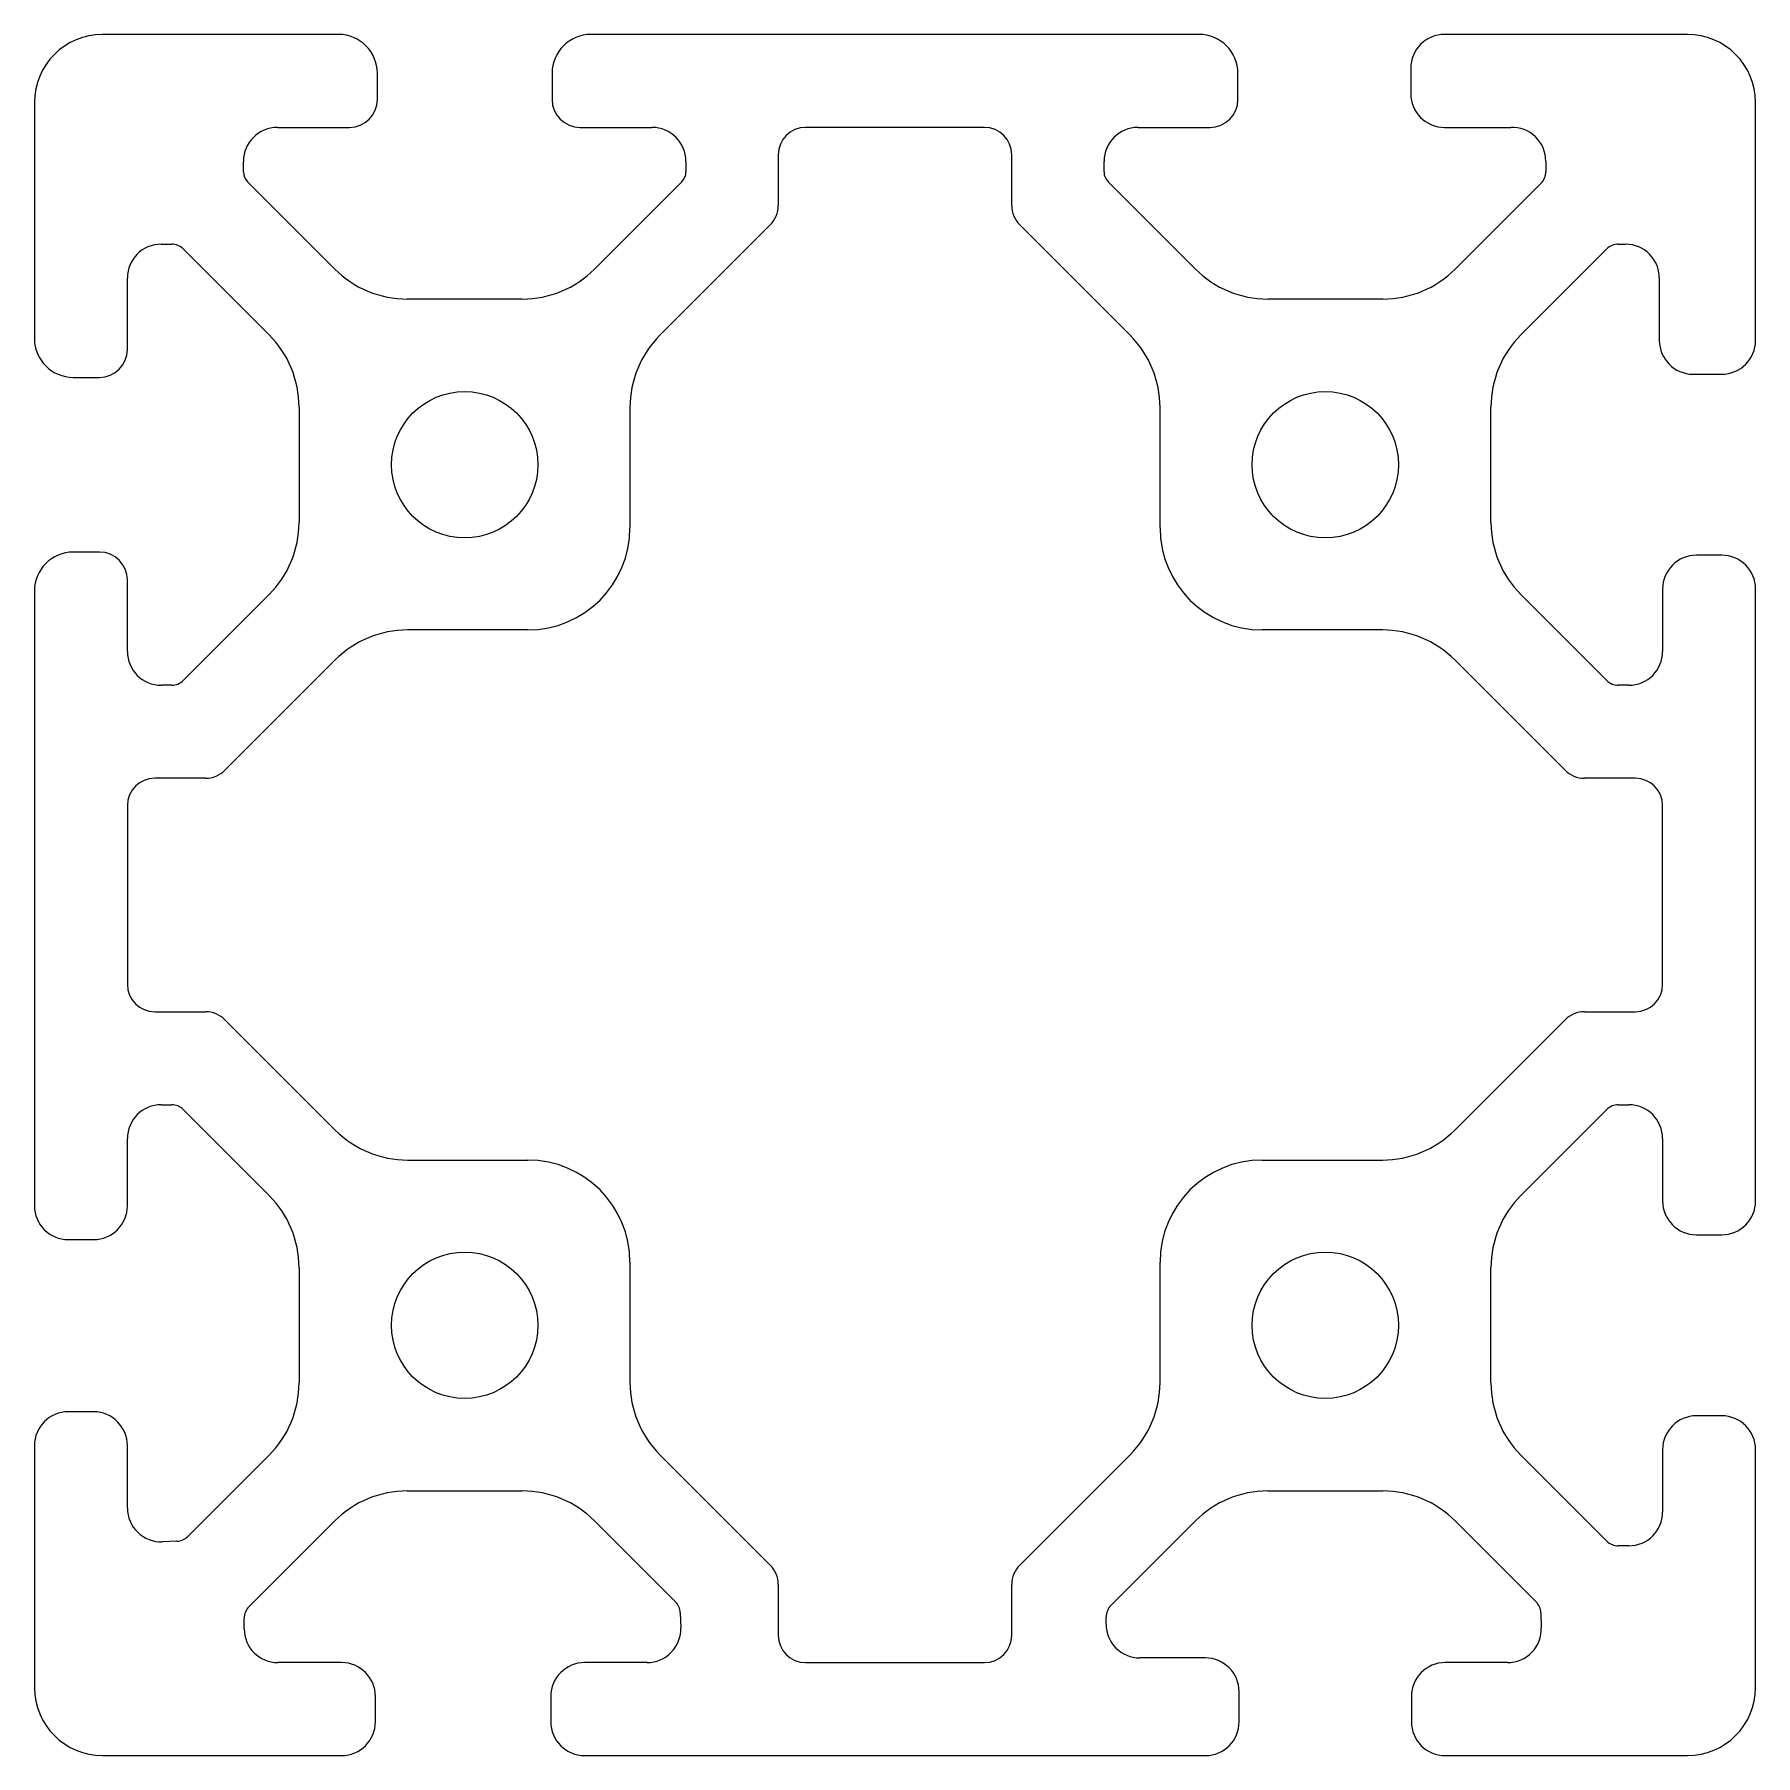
# Model space of a CAD drawing. Header units: millimetres. Extents: x -40 to 40, y -40 to 40.
import ezdxf

# ---------------------------------------------------------------- set-up
doc = ezdxf.new("R2010")
doc.units = ezdxf.units.MM

msp = doc.modelspace()

# ---------------------------------------------------------------- linework, layer by layer
at = {"color": 7, "linetype": 'Continuous', "lineweight": 15}
for p, q in [((-25.865, 40), (-36.83, 40)), ((14.135, 40), (-14.135, 40)), ((36.83, 40), (25.541, 40)), ((23.971, 38.43), (23.971, 37.249)), ((-24.06, 36.977), (-24.06, 38.195)), ((-15.94, 38.195), (-15.94, 36.977)), ((15.94, 36.977), (15.94, 38.195)), ((-40, 36.83), (-40, 25.865)), ((40, 25.778), (40, 36.83)), ((-28.702, 35.68), (-25.357, 35.68)), ((-14.643, 35.68), (-11.298, 35.68)), ((4.159, 35.68), (-4.159, 35.68)), ((11.298, 35.68), (14.643, 35.68)), ((25.541, 35.679), (28.626, 35.679)), ((-5.429, 34.41), (-5.429, 32.042)), ((5.429, 32.042), (5.429, 34.41)), ((-30.285, 33.607), (-30.285, 34.097)), ((-9.715, 34.097), (-9.715, 33.607)), ((9.715, 33.607), (9.715, 34.097)), ((30.251, 34.11), (30.251, 33.62)), ((-26.037, 29.091), (-30.096, 33.151)), ((-9.904, 33.151), (-13.963, 29.091)), ((13.963, 29.091), (9.904, 33.151)), ((30.028, 33.083), (26.037, 29.091)), ((-5.801, 31.144), (-10.929, 26.017)), ((10.929, 26.017), (5.801, 31.144)), ((-34.11, 30.251), (-33.62, 30.251)), ((-33.083, 30.028), (-29.091, 26.037)), ((29.091, 26.037), (33.083, 30.028)), ((33.62, 30.251), (33.956, 30.251)), ((-35.68, 25.357), (-35.68, 28.681)), ((35.526, 28.681), (35.526, 25.778)), ((-17.322, 27.7), (-22.678, 27.7)), ((22.678, 27.7), (17.322, 27.7)), ((-38.195, 24.06), (-36.977, 24.06)), ((37.096, 24.208), (38.43, 24.208)), ((-27.7, 22.678), (-27.7, 17.322)), ((-12.32, 22.658), (-12.32, 17.07)), ((12.32, 17.07), (12.32, 22.658)), ((27.7, 17.322), (27.7, 22.678)), ((-36.977, 15.94), (-38.195, 15.94)), ((38.43, 15.792), (37.25, 15.792)), ((-35.68, 11.319), (-35.68, 14.643)), ((-40, 14.135), (-40, -14.447)), ((-29.091, 13.963), (-33.083, 9.972)), ((33.083, 9.972), (29.091, 13.963)), ((35.68, 14.222), (35.68, 11.319)), ((40, -14.222), (40, 14.222)), ((-17.07, 12.32), (-22.658, 12.32)), ((22.658, 12.32), (17.07, 12.32)), ((-26.017, 10.929), (-31.144, 5.801)), ((31.144, 5.801), (26.017, 10.929)), ((-33.62, 9.749), (-34.11, 9.749)), ((34.11, 9.749), (33.62, 9.749)), ((-32.042, 5.429), (-34.41, 5.429)), ((34.41, 5.429), (32.042, 5.429)), ((-35.68, 4.159), (-35.68, -4.159)), ((35.68, -4.159), (35.68, 4.159)), ((-34.41, -5.429), (-32.042, -5.429)), ((32.042, -5.429), (34.41, -5.429)), ((-31.144, -5.801), (-26.017, -10.929)), ((26.017, -10.929), (31.144, -5.801)), ((-34.11, -9.749), (-33.62, -9.749)), ((-33.083, -9.972), (-29.091, -13.963)), ((29.091, -13.963), (33.083, -9.972)), ((33.62, -9.749), (34.11, -9.749)), ((-35.68, -14.447), (-35.68, -11.319)), ((35.68, -11.319), (35.68, -14.222)), ((-22.658, -12.32), (-17.07, -12.32)), ((17.07, -12.32), (22.658, -12.32)), ((37.25, -15.792), (38.43, -15.792)), ((-38.43, -16.017), (-37.25, -16.017)), ((-27.7, -17.322), (-27.7, -22.678)), ((-12.32, -17.07), (-12.32, -22.658)), ((12.32, -22.658), (12.32, -17.07)), ((27.7, -22.678), (27.7, -17.322)), ((-37.25, -24.021), (-38.43, -24.021)), ((38.43, -24.208), (37.25, -24.208)), ((-40, -25.591), (-40, -36.83)), ((-35.68, -28.494), (-35.68, -25.591)), ((-29.091, -26.037), (-32.872, -29.817)), ((-10.929, -26.017), (-5.801, -31.144)), ((5.801, -31.144), (10.929, -26.017)), ((33.083, -30.028), (29.091, -26.037)), ((35.68, -25.778), (35.68, -28.681)), ((40, -36.83), (40, -25.778)), ((-22.678, -27.7), (-17.322, -27.7)), ((17.322, -27.7), (22.678, -27.7)), ((-30.028, -33.083), (-26.037, -29.091)), ((-13.963, -29.091), (-10.204, -32.851)), ((10.035, -33.02), (13.963, -29.091)), ((26.037, -29.091), (29.795, -32.85)), ((-33.383, -30.039), (-34.055, -30.063)), ((34.11, -30.251), (33.62, -30.251)), ((-5.429, -32.042), (-5.429, -34.41)), ((5.429, -34.41), (5.429, -32.042)), ((-9.982, -33.362), (-9.957, -34.055)), ((9.812, -33.893), (9.812, -33.557)), ((30.017, -33.361), (30.041, -34.055)), ((-30.251, -34.11), (-30.251, -33.62)), ((-25.723, -35.68), (-28.681, -35.68)), ((-11.526, -35.68), (-14.429, -35.68)), ((-4.159, -35.68), (4.159, -35.68)), ((14.425, -35.463), (11.382, -35.463)), ((28.472, -35.68), (25.57, -35.68)), ((-24.153, -38.43), (-24.153, -37.25)), ((-15.999, -37.25), (-15.999, -38.43)), ((15.995, -38.43), (15.995, -37.033)), ((24, -37.25), (24, -38.43)), ((-36.83, -40), (-25.723, -40)), ((-14.429, -40), (14.425, -40)), ((25.57, -40), (36.83, -40))]:
    msp.add_line(p, q, dxfattribs=at)
for centre in [(-20, 20), (20, 20), (-20, -20), (20, -20)]:
    msp.add_circle(centre, 3.4, dxfattribs=at)
for centre, radius, start, end in [((-25.865, 38.195), 1.805, 0, 90), ((-14.135, 38.195), 1.805, 90, 180), ((14.135, 38.195), 1.805, 0, 90), ((-36.83, 36.83), 3.17, 90, 180), ((25.541, 38.43), 1.57, 90, 180), ((36.83, 36.83), 3.17, 0, 90), ((-25.357, 36.977), 1.297, 270, 0), ((-14.643, 36.977), 1.297, 180, 270), ((14.643, 36.977), 1.297, 270, 0), ((25.541, 37.249), 1.57, 180, 270), ((-28.702, 34.097), 1.583, 90, 180), ((-11.298, 34.097), 1.583, 0, 90), ((-4.159, 34.41), 1.27, 90, 180), ((4.159, 34.41), 1.27, 0, 90), ((11.298, 34.097), 1.583, 90, 180), ((28.681, 34.11), 1.57, 0, 92), ((-29.64, 33.607), 0.645, 180, 225), ((-10.36, 33.607), 0.645, 315, 0), ((10.36, 33.607), 0.645, 180, 225), ((29.491, 33.62), 0.76, 315, 0), ((-6.699, 32.042), 1.27, 315, 0), ((6.699, 32.042), 1.27, 180, 225), ((-34.11, 28.681), 1.57, 90, 180), ((-33.62, 29.491), 0.76, 45, 90), ((33.62, 29.491), 0.76, 90, 135), ((33.956, 28.681), 1.57, 0, 90), ((-22.678, 32.45), 4.75, 225, 270), ((-17.322, 32.45), 4.75, 270, 315), ((17.322, 32.45), 4.75, 225, 270), ((22.678, 32.45), 4.75, 270, 315), ((-38.195, 25.865), 1.805, 180, 270), ((-32.45, 22.678), 4.75, 0, 45), ((-7.57, 22.658), 4.75, 135, 180), ((7.57, 22.658), 4.75, 0, 45), ((32.45, 22.678), 4.75, 135, 180), ((37.096, 25.778), 1.57, 180, 270), ((38.43, 25.778), 1.57, 270, 0), ((-36.977, 25.357), 1.297, 270, 0), ((-32.45, 17.322), 4.75, 315, 0), ((-17.07, 17.07), 4.75, 270, 0), ((17.07, 17.07), 4.75, 180, 270), ((32.45, 17.322), 4.75, 180, 225), ((-38.195, 14.135), 1.805, 90, 180), ((-36.977, 14.643), 1.297, 0, 90), ((37.25, 14.222), 1.57, 90, 180), ((38.43, 14.222), 1.57, 0, 90), ((-22.658, 7.57), 4.75, 90, 135), ((22.658, 7.57), 4.75, 45, 90), ((-34.11, 11.319), 1.57, 180, 270), ((34.11, 11.319), 1.57, 270, 0), ((-33.62, 10.509), 0.76, 270, 315), ((33.62, 10.509), 0.76, 225, 270), ((-32.042, 6.699), 1.27, 270, 315), ((32.042, 6.699), 1.27, 225, 270), ((-34.41, 4.159), 1.27, 90, 180), ((34.41, 4.159), 1.27, 0, 90), ((-34.41, -4.159), 1.27, 180, 270), ((34.41, -4.159), 1.27, 270, 0), ((-32.042, -6.699), 1.27, 45, 90), ((32.042, -6.699), 1.27, 90, 135), ((-34.11, -11.319), 1.57, 90, 180), ((-33.62, -10.509), 0.76, 45, 90), ((33.62, -10.509), 0.76, 90, 135), ((34.11, -11.319), 1.57, 0, 90), ((-22.658, -7.57), 4.75, 225, 270), ((22.658, -7.57), 4.75, 270, 315), ((-17.07, -17.07), 4.75, 0, 90), ((17.07, -17.07), 4.75, 90, 180), ((-32.45, -17.322), 4.75, 0, 45), ((32.45, -17.322), 4.75, 135, 180), ((37.25, -14.222), 1.57, 180, 270), ((38.43, -14.222), 1.57, 270, 0), ((-38.43, -14.447), 1.57, 180, 270), ((-37.25, -14.447), 1.57, 270, 0), ((-32.45, -22.678), 4.75, 315, 0), ((-7.57, -22.658), 4.75, 180, 225), ((7.57, -22.658), 4.75, 315, 0), ((32.45, -22.678), 4.75, 180, 225), ((-38.43, -25.591), 1.57, 90, 180), ((-37.25, -25.591), 1.57, 0, 90), ((37.25, -25.778), 1.57, 90, 180), ((38.43, -25.778), 1.57, 0, 90), ((-22.678, -32.45), 4.75, 90, 135), ((-17.322, -32.45), 4.75, 45, 90), ((17.322, -32.45), 4.75, 90, 135), ((22.678, -32.45), 4.75, 45, 90), ((-34.11, -28.494), 1.57, 180, 272), ((34.11, -28.681), 1.57, 270, 0), ((-33.409, -29.28), 0.76, 272, 315), ((33.62, -29.491), 0.76, 225, 270), ((-6.699, -32.042), 1.27, 0, 45), ((6.699, -32.042), 1.27, 135, 180), ((-29.491, -33.62), 0.76, 135, 180), ((-10.741, -33.388), 0.76, 2, 45), ((10.572, -33.557), 0.76, 135, 180), ((29.258, -33.387), 0.76, 2, 45), ((-28.681, -34.11), 1.57, 180, 270), ((-11.526, -34.11), 1.57, 270, 2), ((11.382, -33.893), 1.57, 180, 270), ((28.472, -34.11), 1.57, 270, 2), ((-4.159, -34.41), 1.27, 180, 270), ((4.159, -34.41), 1.27, 270, 0), ((-25.723, -37.25), 1.57, 360, 90), ((-14.429, -37.25), 1.57, 90, 180), ((14.425, -37.033), 1.57, 0, 90), ((25.57, -37.25), 1.57, 90, 180), ((-36.83, -36.83), 3.17, 180, 270), ((36.83, -36.83), 3.17, 270, 0), ((-25.723, -38.43), 1.57, 270, 360), ((-14.429, -38.43), 1.57, 180, 270), ((14.425, -38.43), 1.57, 270, 0), ((25.57, -38.43), 1.57, 180, 270)]:
    msp.add_arc(centre, radius, start, end, dxfattribs=at)

doc.saveas('drawing.dxf')
